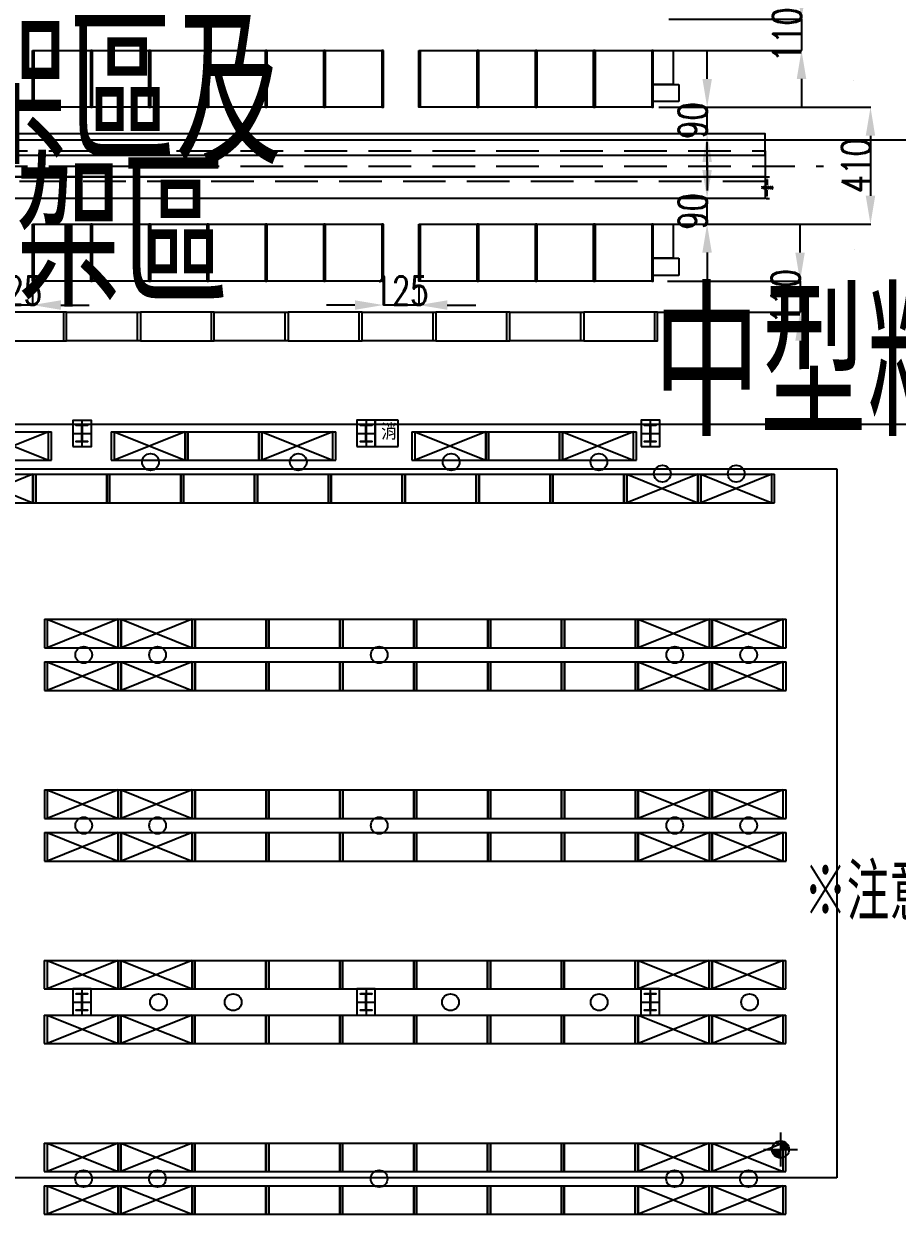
# Model space of a CAD drawing. Extents: x -40736 to 367926, y -65544 to 37405.
# Drawn here: x 355187 to 358260, y -38422 to -34235 of the extents above; entities that cross this region are included whole.
import ezdxf
from ezdxf.enums import TextEntityAlignment as Align

# ---------------------------------------------------------------- set-up
doc = ezdxf.new("R2010")
doc.units = 0
doc.header["$LTSCALE"] = 600
doc.header["$MEASUREMENT"] = 0
doc.linetypes.add('HIDDEN', pattern=[0.375, 0.25, -0.125])
doc.layers.get('0').update_dxf_attribs({"linetype": 'CONTINUOUS'})
doc.layers.get('DEFPOINTS').update_dxf_attribs({"linetype": 'CONTINUOUS'})
for name, color, linetype in [('0-PCS-B2', 7, 'CONTINUOUS'), ('1', 1, 'CONTINUOUS'), ('C6', 6, 'CONTINUOUS'), ('F5', 3, 'CONTINUOUS'), ('PC', 170, 'CONTINUOUS'), ('底圖', 253, 'CONTINUOUS'), ('消防箱', 121, 'CONTINUOUS'), ('重型货架', 5, 'CONTINUOUS')]:
    doc.layers.add(name, color=color, linetype=linetype)
doc.styles.add('asd', font='KAIU.TTF', dxfattribs={"width": 0.8})
doc.styles.get("Standard").update_dxf_attribs({"font": 'txt.shx', "width": 0.75, "bigfont": 'chineset.shx'})
doc.dimstyles.new('a', dxfattribs={"dimtxt": 100, "dimasz": 100, "dimexe": 1.25, "dimexo": 20, "dimtad": 1, "dimdec": 0, "dimdsep": 46, "dimtxsty": 'Standard', "dimcen": 2.5, "dimclrd": 3, "dimclre": 3, "dimclrt": 1, "dimadec": 0, "dimazin": 0, "dimtfac": 1, "dimtdec": 0, "dimtmove": 0, "dimatfit": 3, "dimfxl": 0, "dimarcsym": 0})
doc.dimstyles.get("Standard").update_dxf_attribs({"dimtxt": 0.18, "dimasz": 0.18, "dimexe": 0.18, "dimexo": 0.0625, "dimgap": 0.09, "dimtad": 0, "dimtih": 1, "dimtoh": 1, "dimdec": 4, "dimzin": 0, "dimdsep": 46, "dimtxsty": 'Standard', "dimcen": 0.09, "dimadec": 0, "dimazin": 0, "dimtfac": 1, "dimtdec": 4, "dimtofl": 0, "dimtmove": 0, "dimatfit": 3, "dimfxl": 0, "dimtolj": 1, "dimtzin": 0, "dimarcsym": 0})

# ---------------------------------------------------------------- blocks, each defined once
blk = doc.blocks.new('*X413')
at = {"layer": 'C6', "color": 0}
for p, q in [((11763.7, 29453.8), (11764.5, 29454.6)), ((11763.7, 29452.9), (11765.3, 29454.6)), ((11764.6, 29452.1), (11767.1, 29454.6)), ((11765.5, 29452.1), (11768, 29454.6)), ((11767.3, 29452.1), (11769.8, 29454.6)), ((11768.1, 29452.1), (11770.6, 29454.6)), ((11769.9, 29452.1), (11772.4, 29454.6)), ((11770.8, 29452.1), (11773.3, 29454.6)), ((11772.6, 29452.1), (11775.1, 29454.6)), ((11773.4, 29452.1), (11775.9, 29454.6)), ((11775.2, 29452.1), (11777.7, 29454.6)), ((11776.1, 29452.1), (11778.6, 29454.6)), ((11777.9, 29452.1), (11780.4, 29454.6)), ((11778.7, 29452.1), (11781.2, 29454.6)), ((11780.5, 29452.1), (11783, 29454.6)), ((11781.4, 29452.1), (11783.9, 29454.6)), ((11782.9, 29451.8), (11785.7, 29454.6)), ((11782.9, 29450.9), (11786.5, 29454.6)), ((11782.9, 29449.1), (11784.5, 29450.7)), ((11782.9, 29448.2), (11784.5, 29449.8)), ((11782.9, 29446.5), (11784.5, 29448.1)), ((11782.9, 29445.6), (11784.5, 29447.2)), ((11782.9, 29443.8), (11784.5, 29445.4)), ((11782.9, 29442.9), (11784.5, 29444.5)), ((11782.9, 29441.2), (11784.5, 29442.8)), ((11782.9, 29440.3), (11784.5, 29441.9)), ((11782.9, 29438.5), (11784.5, 29440.1)), ((11782.9, 29437.6), (11784.5, 29439.2)), ((11782.9, 29435.9), (11784.5, 29437.5)), ((11782.9, 29435), (11784.5, 29436.6)), ((11782.9, 29433.2), (11784.5, 29434.8)), ((11782.9, 29432.3), (11784.5, 29433.9)), ((11782.9, 29430.6), (11784.5, 29432.2)), ((11782.9, 29429.7), (11784.5, 29431.3)), ((11785.8, 29452.1), (11788.3, 29454.6)), ((11786.7, 29452.1), (11789.2, 29454.6)), ((11788.5, 29452.1), (11791, 29454.6)), ((11789.4, 29452.1), (11791.9, 29454.6)), ((11791.1, 29452.1), (11793.6, 29454.6)), ((11792, 29452.1), (11794.5, 29454.6)), ((11793.8, 29452.1), (11796.3, 29454.6)), ((11794.7, 29452.1), (11797.2, 29454.6)), ((11796.4, 29452.1), (11798.9, 29454.6)), ((11797.3, 29452.1), (11799.8, 29454.6)), ((11799.1, 29452.1), (11801.6, 29454.6)), ((11800, 29452.1), (11802.5, 29454.6)), ((11801.7, 29452.1), (11803.7, 29454)), ((11802.6, 29452.1), (11803.7, 29453.1)), ((11763.7, 29395.4), (11765.3, 29397.1)), ((11763.7, 29394.6), (11766.2, 29397.1)), ((11765.4, 29394.6), (11767.9, 29397.1)), ((11766.3, 29394.6), (11768.8, 29397.1)), ((11768.1, 29394.6), (11770.6, 29397.1)), ((11769, 29394.6), (11771.5, 29397.1)), ((11770.7, 29394.6), (11773.2, 29397.1)), ((11771.6, 29394.6), (11774.1, 29397.1)), ((11773.4, 29394.6), (11775.9, 29397.1)), ((11774.3, 29394.6), (11776.8, 29397.1)), ((11776, 29394.6), (11778.5, 29397.1)), ((11776.9, 29394.6), (11779.4, 29397.1)), ((11778.7, 29394.6), (11781.2, 29397.1)), ((11779.6, 29394.6), (11782.1, 29397.1)), ((11781.3, 29394.6), (11784.5, 29397.7)), ((11782.2, 29394.6), (11784.7, 29397.1)), ((11782.9, 29427.9), (11784.5, 29429.5)), ((11782.9, 29427), (11784.5, 29428.6)), ((11782.9, 29425.3), (11784.5, 29426.9)), ((11782.9, 29424.4), (11784.5, 29426)), ((11782.9, 29422.6), (11784.5, 29424.2)), ((11782.9, 29421.7), (11784.5, 29423.3)), ((11782.9, 29420), (11784.5, 29421.6)), ((11782.9, 29419.1), (11784.5, 29420.7)), ((11782.9, 29417.3), (11784.5, 29418.9)), ((11782.9, 29416.4), (11784.5, 29418)), ((11782.9, 29414.6), (11784.5, 29416.2)), ((11782.9, 29413.8), (11784.5, 29415.4)), ((11782.9, 29412), (11784.5, 29413.6)), ((11782.9, 29411.1), (11784.5, 29412.7)), ((11782.9, 29409.3), (11784.5, 29410.9)), ((11782.9, 29408.5), (11784.5, 29410.1)), ((11782.9, 29406.7), (11784.5, 29408.3)), ((11782.9, 29405.8), (11784.5, 29407.4)), ((11782.9, 29404), (11784.5, 29405.6)), ((11782.9, 29403.2), (11784.5, 29404.8)), ((11782.9, 29401.4), (11784.5, 29403)), ((11782.9, 29400.5), (11784.5, 29402.1)), ((11782.9, 29398.7), (11784.5, 29400.3)), ((11782.9, 29397.9), (11784.5, 29399.5)), ((11784, 29394.6), (11786.5, 29397.1)), ((11784.9, 29394.6), (11787.4, 29397.1)), ((11786.7, 29394.6), (11789.2, 29397.1)), ((11787.5, 29394.6), (11790, 29397.1)), ((11789.3, 29394.6), (11791.8, 29397.1)), ((11790.2, 29394.6), (11792.7, 29397.1)), ((11792, 29394.6), (11794.5, 29397.1)), ((11792.8, 29394.6), (11795.3, 29397.1)), ((11794.6, 29394.6), (11797.1, 29397.1)), ((11795.5, 29394.6), (11798, 29397.1)), ((11797.3, 29394.6), (11799.8, 29397.1)), ((11798.1, 29394.6), (11800.6, 29397.1)), ((11799.9, 29394.6), (11802.4, 29397.1)), ((11800.8, 29394.6), (11803.3, 29397.1)), ((11802.6, 29394.6), (11803.7, 29395.7)), ((11803.4, 29394.6), (11803.7, 29394.8))]:
    blk.add_line(p, q, dxfattribs=at)
blk = doc.blocks.new('*D603')
at = {"layer": '0-PCS-B2', "color": 0, "lineweight": -2}
for p, q in [((357799.4, -34774), (357811.6, -34774)), ((357802.6, -34783), (357802.6, -34803)), ((357802.6, -34841), (357802.6, -34821)), ((357799.4, -34850), (357811.6, -34850))]:
    blk.add_line(p, q, dxfattribs=at)
at = {"layer": '0-PCS-B2', "color": 0}
for points in [[(357801.1, -34783), (357804.1, -34783), (357802.6, -34774)], [(357801.1, -34841), (357804.1, -34841), (357802.6, -34850)]]:
    blk.add_solid(points, dxfattribs=at)
at = {"layer": 'DEFPOINTS', "color": 0}
for p in [(357796.2, -34774), (357802.6, -34774), (357796.2, -34850)]:
    blk.add_point(p, dxfattribs=at)
at = {"layer": '0-PCS-B2', "color": 0, "insert": (357802.6, -34812), "char_height": 9, "attachment_point": 5}
blk.add_mtext('\\A1;76.0000', dxfattribs=at)
blk = doc.blocks.new('A$C280033E6')
at = {"layer": '重型货架', "linetype": 'Continuous'}
for p, q in [((-1, 100), (269, 100)), ((-1, 100), (-1, 0)), ((9, 100), (9, 0)), ((259, 0), (259, 100)), ((269, 0), (269, 100)), ((-1, 0), (269, 0))]:
    blk.add_line(p, q, dxfattribs=at)
blk = doc.blocks.new('A$C40B60668')
at = {"layer": '消防箱'}
for p, q in [((0, 92), (0, 0)), ((80, 92), (0, 92)), ((80, 0), (80, 92)), ((80, 0), (80, 92)), ((0, 0), (80, 0))]:
    blk.add_line(p, q, dxfattribs=at)
at = {"layer": '消防箱', "insert": (20.9, 78.4), "char_height": 50, "attachment_point": 1, "style": 'asd'}
blk.add_mtext_dynamic_manual_height_columns('消', width=33.596, gutter_width=500, heights=[0], dxfattribs=at)
blk = doc.blocks.new('A$C09533466')
at = {"color": 4}
for points in [[(0, 200), (5, 200), (5, 0), (0, 0)], [(5, 200), (205, 200), (205, 0), (5, 0)], [(210, 200), (205, 200), (205, 0), (210, 0)]]:
    blk.add_lwpolyline(points, close=True, dxfattribs=at)
blk = doc.blocks.new('A$C54E22E5E')
for p, q in [((0, 900), (600, 900)), ((0, 0), (0, 900)), ((600, 900), (600, 0)), ((600, 0), (0, 0))]:
    blk.add_line(p, q)
blk = doc.blocks.new('A$C33745722')
for p, q in [((0, 700), (1200, 700)), ((0, 0), (0, 700)), ((1200, 700), (1200, 0)), ((1200, 0), (0, 0))]:
    blk.add_line(p, q)
blk = doc.blocks.new('*D640')
at = {"color": 3, "lineweight": -2}
for p, q in [((356452.1, -35160), (356452.1, -35225.8)), ((356577.1, -35160), (356577.1, -35225.8)), ((356352.1, -35224.6), (356252.1, -35224.6)), ((356577.1, -35224.6), (356452.1, -35224.6)), ((356677.1, -35224.6), (356777.1, -35224.6))]:
    blk.add_line(p, q, dxfattribs=at)
at = {"color": 3}
for points in [[(356352.1, -35207.9), (356352.1, -35241.2), (356452.1, -35224.6)], [(356677.1, -35207.9), (356677.1, -35241.2), (356577.1, -35224.6)]]:
    blk.add_solid(points, dxfattribs=at)
at = {"layer": 'DEFPOINTS', "color": 0}
for p in [(356452.1, -35140), (356577.1, -35140), (356452.1, -35224.6)]:
    blk.add_point(p, dxfattribs=at)
at = {"color": 1, "insert": (356514.6, -35174), "char_height": 100, "attachment_point": 5}
blk.add_mtext('125', dxfattribs=at)
blk = doc.blocks.new('*D641')
at = {"color": 3, "lineweight": -2}
for p, q in [((355092.1, -35160), (355092.1, -35225.8)), ((355217.1, -35160), (355217.1, -35225.8)), ((354992.1, -35224.6), (354892.1, -35224.6)), ((355217.1, -35224.6), (355092.1, -35224.6)), ((355317.1, -35224.6), (355417.1, -35224.6))]:
    blk.add_line(p, q, dxfattribs=at)
at = {"color": 3}
for points in [[(354992.1, -35207.9), (354992.1, -35241.2), (355092.1, -35224.6)], [(355317.1, -35207.9), (355317.1, -35241.2), (355217.1, -35224.6)]]:
    blk.add_solid(points, dxfattribs=at)
at = {"layer": 'DEFPOINTS', "color": 0}
for p in [(355092.1, -35140), (355217.1, -35140), (355092.1, -35224.6)]:
    blk.add_point(p, dxfattribs=at)
at = {"color": 1, "insert": (355154.6, -35174), "char_height": 100, "attachment_point": 5}
blk.add_mtext('125', dxfattribs=at)
blk = doc.blocks.new('*D644')
at = {"color": 3, "lineweight": -2}
for p, q in [((357923.6, -34119.1), (357923.6, -34019.1)), ((357457.1, -34219.1), (357924.9, -34219.1)), ((357923.6, -34219.1), (357923.6, -34329.1)), ((357422.1, -34329.1), (357924.9, -34329.1)), ((357923.6, -34429.1), (357923.6, -34529.1))]:
    blk.add_line(p, q, dxfattribs=at)
at = {"color": 3}
for points in [[(357907, -34119.1), (357940.3, -34119.1), (357923.6, -34219.1)], [(357907, -34429.1), (357940.3, -34429.1), (357923.6, -34329.1)]]:
    blk.add_solid(points, dxfattribs=at)
at = {"layer": 'DEFPOINTS', "color": 0}
for p in [(357437.1, -34219.1), (357402.1, -34329.1), (357923.6, -34329.1)]:
    blk.add_point(p, dxfattribs=at)
at = {"color": 1, "insert": (357873, -34274.1), "char_height": 100, "attachment_point": 5, "rotation": 90}
blk.add_mtext('110', dxfattribs=at)
blk = doc.blocks.new('*D645')
at = {"color": 3, "lineweight": -2}
for p, q in [((357591.7, -34429.1), (357591.7, -34329.1)), ((357422.1, -34529.1), (357592.9, -34529.1)), ((357591.7, -34622), (357591.7, -34529.1)), ((357571.7, -34622), (357590.4, -34622)), ((357591.7, -34722), (357591.7, -34822))]:
    blk.add_line(p, q, dxfattribs=at)
at = {"color": 3}
for points in [[(357575, -34429.1), (357608.3, -34429.1), (357591.7, -34529.1)], [(357575, -34722), (357608.3, -34722), (357591.7, -34622)]]:
    blk.add_solid(points, dxfattribs=at)
at = {"layer": 'DEFPOINTS', "color": 0}
for p in [(357402.1, -34529.1), (357591.7, -34529.1), (357591.7, -34622)]:
    blk.add_point(p, dxfattribs=at)
at = {"color": 1, "insert": (357541, -34575.6), "char_height": 100, "attachment_point": 5, "rotation": 90}
blk.add_mtext('90', dxfattribs=at)
blk = doc.blocks.new('*D646')
at = {"color": 3, "lineweight": -2}
for p, q in [((357918.6, -35040), (357918.6, -34940)), ((357452, -35140), (357919.9, -35140)), ((357918.6, -35140), (357918.6, -35250)), ((357417.1, -35250), (357919.9, -35250)), ((357918.6, -35350), (357918.6, -35450))]:
    blk.add_line(p, q, dxfattribs=at)
at = {"color": 3}
for points in [[(357901.9, -35040), (357935.3, -35040), (357918.6, -35140)], [(357901.9, -35350), (357935.3, -35350), (357918.6, -35250)]]:
    blk.add_solid(points, dxfattribs=at)
at = {"layer": 'DEFPOINTS', "color": 0}
for p in [(357432, -35140), (357397.1, -35250), (357918.6, -35250)]:
    blk.add_point(p, dxfattribs=at)
at = {"color": 1, "insert": (357868, -35195), "char_height": 100, "attachment_point": 5, "rotation": 90}
blk.add_mtext('110', dxfattribs=at)
blk = doc.blocks.new('*D647')
at = {"color": 3, "lineweight": -2}
for p, q in [((357591.4, -34750), (357591.4, -34650)), ((357571.4, -34850), (357590.2, -34850)), ((357591.4, -34940), (357591.4, -34850)), ((357422.1, -34940), (357592.7, -34940)), ((357591.4, -35040), (357591.4, -35140))]:
    blk.add_line(p, q, dxfattribs=at)
at = {"color": 3}
for points in [[(357574.7, -34750), (357608.1, -34750), (357591.4, -34850)], [(357574.7, -35040), (357608.1, -35040), (357591.4, -34940)]]:
    blk.add_solid(points, dxfattribs=at)
at = {"layer": 'DEFPOINTS', "color": 0}
for p in [(357591.4, -34850), (357591.4, -34850), (357402.1, -34940)]:
    blk.add_point(p, dxfattribs=at)
at = {"color": 1, "insert": (357540.8, -34895), "char_height": 100, "attachment_point": 5, "rotation": 90}
blk.add_mtext('90', dxfattribs=at)
blk = doc.blocks.new('*D660')
at = {"color": 3, "lineweight": -2}
for p, q in [((357422.1, -34529.1), (358167.6, -34529.1)), ((358166.4, -34629.1), (358166.4, -34840)), ((357422.1, -34940), (358167.6, -34940))]:
    blk.add_line(p, q, dxfattribs=at)
at = {"color": 3}
for points in [[(358149.7, -34629.1), (358183, -34629.1), (358166.4, -34529.1)], [(358149.7, -34840), (358183, -34840), (358166.4, -34940)]]:
    blk.add_solid(points, dxfattribs=at)
at = {"layer": 'DEFPOINTS', "color": 0}
for p in [(357402.1, -34529.1), (357402.1, -34940), (358166.4, -34940)]:
    blk.add_point(p, dxfattribs=at)
at = {"color": 1, "insert": (358115.7, -34734.6), "char_height": 100, "attachment_point": 5, "rotation": 90}
blk.add_mtext('410', dxfattribs=at)

msp = doc.modelspace()

# ---------------------------------------------------------------- linework, layer by layer
at = {"linetype": 'Continuous'}
for p, q in [((355391.28957, -35629.79681), (355391.28957, -35721.79681)), ((356391.28957, -35629.79681), (356391.28957, -35721.79681)), ((357391.28957, -35629.79681), (357391.28957, -35721.79681)), ((355358.78957, -35675.79681), (355423.78957, -35675.79681)), ((356358.78957, -35675.79681), (356423.78957, -35675.79681)), ((357358.78957, -35675.79681), (357424.58957, -35675.79681)), ((355391.28957, -37629.79681), (355391.28957, -37721.79681)), ((356391.28957, -37629.79681), (356391.28957, -37721.79681)), ((357391.28957, -37629.79681), (357391.28957, -37721.79681)), ((355358.78957, -37675.79681), (355423.78957, -37675.79681)), ((356358.78957, -37675.79681), (356423.78957, -37675.79681)), ((357358.78957, -37675.79681), (357423.78957, -37675.79681))]:
    msp.add_line(p, q, dxfattribs=at)
for p, q in [((355023.65308, -35670.04694), (355273.65308, -35770.04694)), ((355273.65308, -35670.04694), (355023.65308, -35770.04694)), ((355504.45308, -35670.04694), (355754.45308, -35770.04694)), ((355754.45308, -35670.04694), (355504.45308, -35770.04694)), ((356024.45308, -35670.04694), (356274.45308, -35770.04694)), ((356274.45308, -35670.04694), (356024.45308, -35770.04694)), ((356562.4116, -35670.04694), (356812.4116, -35770.04694)), ((356812.4116, -35670.04694), (356562.4116, -35770.04694)), ((357082.4116, -35670.04694), (357332.4116, -35770.04694)), ((357332.4116, -35670.04694), (357082.4116, -35770.04694)), ((354968.78957, -35819.79677), (355218.78957, -35919.79677)), ((355218.78957, -35819.79677), (354968.78957, -35919.79677)), ((357308.78957, -35819.79677), (357558.78957, -35919.79677)), ((357558.78957, -35819.79677), (357308.78957, -35919.79677)), ((357568.78957, -35819.79677), (357818.78957, -35919.79677)), ((357818.78957, -35819.79677), (357568.78957, -35919.79677)), ((355269.31446, -36329.79681), (355519.31446, -36429.79681)), ((355519.31446, -36329.79681), (355269.31446, -36429.79681)), ((355529.31446, -36329.79681), (355779.31446, -36429.79681)), ((355779.31446, -36329.79681), (355529.31446, -36429.79681)), ((357349.31446, -36329.79681), (357599.31446, -36429.79681)), ((357599.31446, -36329.79681), (357349.31446, -36429.79681)), ((357609.31446, -36329.79681), (357859.31446, -36429.79681)), ((357859.31446, -36329.79681), (357609.31446, -36429.79681)), ((355269.31446, -36479.79681), (355519.31446, -36579.79681)), ((355519.31446, -36479.79681), (355269.31446, -36579.79681)), ((355529.31446, -36479.79681), (355779.31446, -36579.79681)), ((355779.31446, -36479.79681), (355529.31446, -36579.79681)), ((357349.31446, -36479.79681), (357599.31446, -36579.79681)), ((357599.31446, -36479.79681), (357349.31446, -36579.79681)), ((357609.31446, -36479.79681), (357859.31446, -36579.79681)), ((357859.31446, -36479.79681), (357609.31446, -36579.79681)), ((355269.31446, -36929.79681), (355519.31446, -37029.79681)), ((355519.31446, -36929.79681), (355269.31446, -37029.79681)), ((355529.31446, -36929.79681), (355779.31446, -37029.79681)), ((355779.31446, -36929.79681), (355529.31446, -37029.79681)), ((357349.31446, -36929.79681), (357599.31446, -37029.79681)), ((357599.31446, -36929.79681), (357349.31446, -37029.79681)), ((357609.31446, -36929.79681), (357859.31446, -37029.79681)), ((357859.31446, -36929.79681), (357609.31446, -37029.79681)), ((355269.31446, -37079.79681), (355519.31446, -37179.79681)), ((355519.31446, -37079.79681), (355269.31446, -37179.79681)), ((355529.31446, -37079.79681), (355779.31446, -37179.79681)), ((355779.31446, -37079.79681), (355529.31446, -37179.79681)), ((357349.31446, -37079.79681), (357599.31446, -37179.79681)), ((357599.31446, -37079.79681), (357349.31446, -37179.79681)), ((357609.31446, -37079.79681), (357859.31446, -37179.79681)), ((357859.31446, -37079.79681), (357609.31446, -37179.79681)), ((355268.78957, -37529.79681), (355518.78957, -37629.79681)), ((355518.78957, -37529.79681), (355268.78957, -37629.79681)), ((355528.78957, -37529.79681), (355778.78957, -37629.79681)), ((355778.78957, -37529.79681), (355528.78957, -37629.79681)), ((357348.78957, -37529.79681), (357598.78957, -37629.79681)), ((357598.78957, -37529.79681), (357348.78957, -37629.79681)), ((357608.78957, -37529.79681), (357858.78957, -37629.79681)), ((357858.78957, -37529.79681), (357608.78957, -37629.79681)), ((355268.78957, -37721.79681), (355518.78957, -37821.79681)), ((355518.78957, -37721.79681), (355268.78957, -37821.79681)), ((355528.78957, -37721.79681), (355778.78957, -37821.79681)), ((355778.78957, -37721.79681), (355528.78957, -37821.79681)), ((357348.78957, -37721.79681), (357598.78957, -37821.79681)), ((357598.78957, -37721.79681), (357348.78957, -37821.79681)), ((357608.78957, -37721.79681), (357858.78957, -37821.79681)), ((357858.78957, -37721.79681), (357608.78957, -37821.79681)), ((355268.78957, -38171.79681), (355518.78957, -38271.79681)), ((355518.78957, -38171.79681), (355268.78957, -38271.79681)), ((355528.78957, -38171.79681), (355778.78957, -38271.79681)), ((355778.78957, -38171.79681), (355528.78957, -38271.79681)), ((357348.78957, -38171.79681), (357598.78957, -38271.79681)), ((357598.78957, -38171.79681), (357348.78957, -38271.79681)), ((357608.78957, -38171.79681), (357858.78957, -38271.79681)), ((357858.78957, -38171.79681), (357608.78957, -38271.79681)), ((355268.78957, -38321.79681), (355518.78957, -38421.79681)), ((355518.78957, -38321.79681), (355268.78957, -38421.79681)), ((355528.78957, -38321.79681), (355778.78957, -38421.79681)), ((355778.78957, -38321.79681), (355528.78957, -38421.79681)), ((357348.78957, -38321.79681), (357598.78957, -38421.79681)), ((357598.78957, -38321.79681), (357348.78957, -38421.79681)), ((357608.78957, -38321.79681), (357858.78957, -38421.79681)), ((357858.78957, -38321.79681), (357608.78957, -38421.79681))]:
    msp.add_line(p, q)
for points in [[(355359.58957, -35722.16622), (355424.58957, -35722.16622), (355424.58957, -35630.16622), (355359.58957, -35630.16622)], [(356358.78957, -35721.79681), (356423.78957, -35721.79681), (356423.78957, -35629.79681), (356358.78957, -35629.79681)], [(357359.58957, -35721.79681), (357424.58957, -35721.79681), (357424.58957, -35629.79681), (357359.58957, -35629.79681)], [(355358.78957, -37721.79681), (355423.78957, -37721.79681), (355423.78957, -37629.79681), (355358.78957, -37629.79681)], [(356358.78957, -37721.79681), (356423.78957, -37721.79681), (356423.78957, -37629.79681), (356358.78957, -37629.79681)], [(357358.78957, -37721.79681), (357423.78957, -37721.79681), (357423.78957, -37629.79681), (357358.78957, -37629.79681)]]:
    msp.add_lwpolyline(points, close=True)
for points in [[(355371.28957, -35645.79681), (355411.28957, -35645.79681), (355411.28957, -35648.29681), (355392.08957, -35648.29681), (355392.08957, -35703.29681), (355411.28957, -35703.29681), (355411.28957, -35705.79681), (355371.28957, -35705.79681), (355371.28957, -35703.29681), (355390.48957, -35703.29681), (355390.48957, -35648.29681), (355371.28957, -35648.29681), (355371.28957, -35645.79681)], [(356371.28957, -35645.79681), (356411.28957, -35645.79681), (356411.28957, -35648.29681), (356392.08957, -35648.29681), (356392.08957, -35703.29681), (356411.28957, -35703.29681), (356411.28957, -35705.79681), (356371.28957, -35705.79681), (356371.28957, -35703.29681), (356390.48957, -35703.29681), (356390.48957, -35648.29681), (356371.28957, -35648.29681), (356371.28957, -35645.79681)], [(357371.28957, -35645.79681), (357411.28957, -35645.79681), (357411.28957, -35648.29681), (357392.08957, -35648.29681), (357392.08957, -35703.29681), (357411.28957, -35703.29681), (357411.28957, -35705.79681), (357371.28957, -35705.79681), (357371.28957, -35703.29681), (357390.48957, -35703.29681), (357390.48957, -35648.29681), (357371.28957, -35648.29681), (357371.28957, -35645.79681)], [(355371.28957, -37645.79681), (355411.28957, -37645.79681), (355411.28957, -37648.29681), (355392.08957, -37648.29681), (355392.08957, -37703.29681), (355411.28957, -37703.29681), (355411.28957, -37705.79681), (355371.28957, -37705.79681), (355371.28957, -37703.29681), (355390.48957, -37703.29681), (355390.48957, -37648.29681), (355371.28957, -37648.29681), (355371.28957, -37645.79681)], [(356371.28957, -37645.79681), (356411.28957, -37645.79681), (356411.28957, -37648.29681), (356392.08957, -37648.29681), (356392.08957, -37703.29681), (356411.28957, -37703.29681), (356411.28957, -37705.79681), (356371.28957, -37705.79681), (356371.28957, -37703.29681), (356390.48957, -37703.29681), (356390.48957, -37648.29681), (356371.28957, -37648.29681), (356371.28957, -37645.79681)], [(357371.28957, -37645.79681), (357411.28957, -37645.79681), (357411.28957, -37648.29681), (357392.08957, -37648.29681), (357392.08957, -37703.29681), (357411.28957, -37703.29681), (357411.28957, -37705.79681), (357371.28957, -37705.79681), (357371.28957, -37703.29681), (357390.48957, -37703.29681), (357390.48957, -37648.29681), (357371.28957, -37648.29681), (357371.28957, -37645.79681)]]:
    msp.add_lwpolyline(points)
for centre in [(355632.73144, -35776.34953), (356152.73144, -35776.34953), (356690.68997, -35776.34953), (357210.68997, -35776.34953), (357434.01253, -35817.46553), (357694.01253, -35817.46553), (355397.59283, -36454.91536), (355657.59283, -36454.91536), (356437.59283, -36454.91536), (357477.59283, -36454.91536), (357737.59283, -36454.91536), (355397.59283, -37054.91536), (355657.59283, -37054.91536), (356437.59283, -37054.91536), (357477.59283, -37054.91536), (357737.59283, -37054.91536), (355660.90234, -37676.39341), (355923.63971, -37676.39341), (356688.29833, -37676.39341), (357211.52281, -37676.39341), (357740.90234, -37676.39341), (355397.06794, -38296.91536), (355657.06794, -38296.91536), (356437.06794, -38296.91536), (357477.06794, -38296.91536), (357737.06794, -38296.91536)]:
    msp.add_circle(centre, 29.47939)
at = {"layer": '0-PCS-B2'}
for p, q in [((358107.2798, -34435.54809), (358107.2798, -34435.54809)), ((358109.6798, -35029.74809), (358109.6798, -35029.74809))]:
    msp.add_line(p, q, dxfattribs=at)
at = {"layer": '0-PCS-B2', "color": 6, "linetype": 'HIDDEN'}
msp.add_line((352349.6798, -34736.04695), (358001.28957, -34736.04695), dxfattribs=at)
at = {"layer": '0-PCS-B2', "color": 3}
for points in [[(352497.1484, -34621.9776), (352497.1484, -34698.00747), (357796.22956, -34698.00747), (357796.22956, -34622.00747)], [(352651.4004, -34698.04602), (357796.22956, -34697.96617), (357796.22956, -34774.04788), (352651.4004, -34774.04788)], [(357796.22956, -34774.04788), (357796.22956, -34850.04788), (352497.1484, -34850.04788), (352497.1484, -34774.04788)]]:
    msp.add_lwpolyline(points, close=True, dxfattribs=at)
at = {"layer": '0-PCS-B2', "color": 6, "linetype": 'HIDDEN'}
msp.add_lwpolyline([(352349.6798, -34789.79688), (352349.6798, -34682.29702), (357796.22956, -34682.29702), (357796.22956, -34789.79688)], close=True, dxfattribs=at)
at = {"layer": '1'}
for p, q in [((355327.10275, -35350.04694), (355327.10275, -35250.04694)), ((355587.10275, -35350.04694), (355587.10275, -35250.04694)), ((355847.10275, -35350.04694), (355847.10275, -35250.04694)), ((356107.10275, -35350.04694), (356107.10275, -35250.04694)), ((356367.10275, -35350.04694), (356367.10275, -35250.04694)), ((356627.10275, -35350.04694), (356627.10275, -35250.04694)), ((356887.10275, -35350.04694), (356887.10275, -35250.04694)), ((357147.10275, -35350.04694), (357147.10275, -35250.04694)), ((357407.10275, -35350.04694), (357407.10275, -35250.04694)), ((352112.22497, -35800.28385), (358047.65814, -35800.28385)), ((358047.65814, -35800.28385), (358047.65814, -38293.50538)), ((358047.65814, -38293.50538), (348905.92701, -38293.50538))]:
    msp.add_line(p, q, dxfattribs=at)
for points in [[(355077.10275, -35250.04694), (355077.10275, -35350.04694), (355337.10275, -35350.04694), (355337.10275, -35250.04694)], [(355597.10275, -35250.04694), (355597.10275, -35350.04694), (355337.10275, -35350.04694), (355337.10275, -35250.04694)], [(355597.10275, -35250.04694), (355597.10275, -35350.04694), (355857.10275, -35350.04694), (355857.10275, -35250.04694)], [(356117.10275, -35250.04694), (356117.10275, -35350.04694), (355857.10275, -35350.04694), (355857.10275, -35250.04694)], [(356117.10275, -35250.04694), (356117.10275, -35350.04694), (356377.10275, -35350.04694), (356377.10275, -35250.04694)], [(356637.10275, -35250.04694), (356637.10275, -35350.04694), (356377.10275, -35350.04694), (356377.10275, -35250.04694)], [(356637.10275, -35250.04694), (356637.10275, -35350.04694), (356897.10275, -35350.04694), (356897.10275, -35250.04694)], [(357157.10275, -35250.04694), (357157.10275, -35350.04694), (356897.10275, -35350.04694), (356897.10275, -35250.04694)], [(357157.10275, -35250.04694), (357157.10275, -35350.04694), (357417.10275, -35350.04694), (357417.10275, -35250.04694)]]:
    msp.add_lwpolyline(points, close=True, dxfattribs=at)
at = {"layer": '底圖', "color": 253}
for p, q in [((335391.29017, -34643.31885), (360391.29137, -34643.31885)), ((335391.29017, -35643.31885), (360391.29137, -35643.31885)), ((357850.13864, -38134.12054), (357850.13864, -38254.12054)), ((357854.13864, -38190.12054), (357854.13864, -38168.43007)), ((357858.13864, -38186.12054), (357858.13864, -38173.62664)), ((357790.13864, -38194.12054), (357910.13864, -38194.12054)), ((357846.13864, -38198.12054), (357824.44817, -38198.12054)), ((357842.13864, -38202.12054), (357829.64474, -38202.12054)), ((357842.13864, -38214.61444), (357842.13864, -38202.12054)), ((357846.13864, -38219.81101), (357846.13864, -38198.12054)), ((357875.82911, -38190.12054), (357854.13864, -38190.12054)), ((357870.63254, -38186.12054), (357858.13864, -38186.12054))]:
    msp.add_line(p, q, dxfattribs=at)
for points in [[(357836.72223, -38206.12054), (357838.13864, -38206.12054), (357838.13864, -38207.53695)], [(357863.55505, -38182.12054), (357862.13864, -38182.12054), (357862.13864, -38180.70413)]]:
    msp.add_lwpolyline(points, dxfattribs=at)
msp.add_circle((357850.13864, -38194.12054), 30, dxfattribs=at)
for radius, start, end in [(26, 8.849883, 81.15012), (22, 21.323687, 68.676316), (26, 188.849881, 261.150125), (22, 201.323692, 248.676314), (18, 221.810311, 228.189681), (18, 41.810317, 48.189686)]:
    msp.add_arc((357850.13864, -38194.12054), radius, start, end, dxfattribs=at)

# ---------------------------------------------------------------- block references
for name, p in [('A$C09533466', (355217.1484, -34529.11165)), ('A$C09533466', (355422.1484, -34529.11165)), ('A$C09533466', (355627.1484, -34529.11165)), ('A$C09533466', (355832.1484, -34529.11165)), ('A$C09533466', (356037.1484, -34529.11165)), ('A$C09533466', (356242.1484, -34529.11165)), ('A$C09533466', (356577.1484, -34529.11165)), ('A$C09533466', (356782.1484, -34529.11165)), ('A$C09533466', (356987.1484, -34529.11165)), ('A$C09533466', (357192.1484, -34529.11165)), ('A$C09533466', (355217.1484, -35140.04767)), ('A$C09533466', (355422.1484, -35140.04767)), ('A$C09533466', (355627.1484, -35140.04767)), ('A$C09533466', (355832.1484, -35140.04767)), ('A$C09533466', (356037.1484, -35140.04767)), ('A$C09533466', (356242.1484, -35140.04767)), ('A$C09533466', (356577.1484, -35140.04767)), ('A$C09533466', (356782.1484, -35140.04767)), ('A$C09533466', (356987.1484, -35140.04767)), ('A$C09533466', (357192.1484, -35140.04767)), ('*X413', (343607.62617, -65100.37028)), ('*X413', (344607.62617, -65100.37028)), ('*X413', (345607.62617, -65100.37028)), ('*X413', (343607.62617, -67100.37028)), ('*X413', (344607.62617, -67100.37028)), ('*X413', (345607.62617, -67100.37028))]:
    msp.add_blockref(name, p)
at = {"layer": 'F5', "color": 0, "linetype": 'Continuous'}
for p in [(355014.65236, -35770.04712), (355495.45236, -35770.04712), (355755.45236, -35770.04712), (356015.45236, -35770.04712), (356553.41088, -35770.04712), (356813.41088, -35770.04712), (357073.41088, -35770.04712), (354959.78886, -35919.79694), (355219.78886, -35919.79694), (355479.78886, -35919.79694), (355739.78886, -35919.79694), (355999.78886, -35919.79694), (356259.78886, -35919.79694), (356519.78886, -35919.79694), (356779.78886, -35919.79694), (357039.78886, -35919.79694), (357299.78886, -35919.79694), (357559.78886, -35919.79694), (355259.78886, -37629.79699), (355519.78886, -37629.79699), (355779.78886, -37629.79699), (356039.78886, -37629.79699), (356299.78886, -37629.79699), (356559.78886, -37629.79699), (356819.78886, -37629.79699), (357079.78886, -37629.79699), (357339.78886, -37629.79699), (357599.78886, -37629.79699), (355259.78886, -37821.79699), (355519.78886, -37821.79699), (355779.78886, -37821.79699), (356039.78886, -37821.79699), (356299.78886, -37821.79699), (356559.78886, -37821.79699), (356819.78886, -37821.79699), (357079.78886, -37821.79699), (357339.78886, -37821.79699), (357599.78886, -37821.79699)]:
    msp.add_blockref('A$C280033E6', p, dxfattribs=at)
at = {"layer": 'PC', "xscale": 0.1000000000003638, "yscale": 0.1000000000003638, "zscale": 0.1, "rotation": 90}
for name, p in [('A$C33745722', (357472.14836, -34449.11185)), ('A$C54E22E5E', (357492.1484, -34509.11186)), ('A$C33745722', (357472.14836, -35060.04787)), ('A$C54E22E5E', (357492.1484, -35120.04788))]:
    msp.add_blockref(name, p, dxfattribs=at)
at = {"layer": '消防箱', "color": 111}
msp.add_blockref('A$C40B60668', (356423.78952, -35721.79702), dxfattribs=at)
at = {"layer": '重型货架', "color": 0, "linetype": 'Continuous'}
for p in [(355260.31375, -36429.79699), (355520.31375, -36429.79699), (355780.31375, -36429.79699), (356040.31375, -36429.79699), (356300.31375, -36429.79699), (356560.31375, -36429.79699), (356820.31375, -36429.79699), (357080.31375, -36429.79699), (357340.31375, -36429.79699), (357600.31375, -36429.79699), (355260.31375, -36579.79699), (355520.31375, -36579.79699), (355780.31375, -36579.79699), (356040.31375, -36579.79699), (356300.31375, -36579.79699), (356560.31375, -36579.79699), (356820.31375, -36579.79699), (357080.31375, -36579.79699), (357340.31375, -36579.79699), (357600.31375, -36579.79699), (355260.31375, -37029.79699), (355520.31375, -37029.79699), (355780.31375, -37029.79699), (356040.31375, -37029.79699), (356300.31375, -37029.79699), (356560.31375, -37029.79699), (356820.31375, -37029.79699), (357080.31375, -37029.79699), (357340.31375, -37029.79699), (357600.31375, -37029.79699), (355260.31375, -37179.79699), (355520.31375, -37179.79699), (355780.31375, -37179.79699), (356040.31375, -37179.79699), (356300.31375, -37179.79699), (356560.31375, -37179.79699), (356820.31375, -37179.79699), (357080.31375, -37179.79699), (357340.31375, -37179.79699), (357600.31375, -37179.79699), (355259.78886, -38271.79699), (355519.78886, -38271.79699), (355779.78886, -38271.79699), (356039.78886, -38271.79699), (356299.78886, -38271.79699), (356559.78886, -38271.79699), (356819.78886, -38271.79699), (357079.78886, -38271.79699), (357339.78886, -38271.79699), (357599.78886, -38271.79699), (355259.78886, -38421.79699), (355519.78886, -38421.79699), (355779.78886, -38421.79699), (356039.78886, -38421.79699), (356299.78886, -38421.79699), (356559.78886, -38421.79699), (356819.78886, -38421.79699), (357079.78886, -38421.79699), (357339.78886, -38421.79699), (357599.78886, -38421.79699)]:
    msp.add_blockref('A$C280033E6', p, dxfattribs=at)

# ---------------------------------------------------------------- texts
at = {"color": 0, "width": 0.75}
for s, p in [('流利架區及', (355157.2827, -34728.45505)), ('重型架區', (355157.2827, -35229.06332)), ('中型料架區(斜板式)', (359128.09016, -35685.18609))]:
    msp.add_text(s, height=500, dxfattribs=at).set_placement(p, align=Align.CENTER)
at = {"color": 1, "insert": (357932.84745, -37188.95265), "char_height": 200, "attachment_point": 1}
msp.add_mtext('※注意：紅色範圍231座橫樑6層', dxfattribs=at)

# ---------------------------------------------------------------- dimensions: what is measured, and where the dimension line sits
for base, p1, p2, picture, middle in [((357923.64906, -34329.11186), (357437.08156, -34219.11186), (357402.1484, -34329.11186), '*D644', (357923.64906, -34274.11186)), ((357591.41306, -34850.04788), (357402.1484, -34940.04788), (357591.41306, -34850.04788), '*D647', (357591.41306, -34895.04788)), ((357918.60341, -35250.04694), (357432.03591, -35140.04694), (357397.10275, -35250.04694), '*D646', (357918.60341, -35195.04694))]:
    dim = msp.add_linear_dim(base=base, p1=p1, p2=p2, angle=90, dimstyle='a')
    dim.commit()
    dim.dimension.update_dxf_attribs({"geometry": picture, "text_midpoint": middle, "dimtype": 160})
dim = msp.add_linear_dim(base=(357591.66516, -34529.11186), p1=(357591.66516, -34622.00747), p2=(357402.1484, -34529.11186), angle=90, text='90', dimstyle='a')
dim.commit()
dim.dimension.update_dxf_attribs({"geometry": '*D645', "text_midpoint": (357591.66516, -34575.55966), "dimtype": 160})
dim = msp.add_linear_dim(base=(358166.35737, -34940.04788), p1=(357402.1484, -34529.11186), p2=(357402.1484, -34940.04788), angle=90, text='410', dimstyle='a')
dim.commit()
dim.dimension.update_dxf_attribs({"geometry": '*D660', "text_midpoint": (358115.73237, -34734.57987)})
for base, p1, p2, picture, middle in [((355092.1484, -35224.57798), (355217.1484, -35140.04788), (355092.1484, -35140.04788), '*D641', (355154.6484, -35224.57798)), ((356452.1484, -35224.57798), (356577.1484, -35140.04788), (356452.1484, -35140.04788), '*D640', (356514.6484, -35224.57798))]:
    dim = msp.add_linear_dim(base=base, p1=p1, p2=p2, dimstyle='a')
    dim.commit()
    dim.dimension.update_dxf_attribs({"geometry": picture, "text_midpoint": middle, "dimtype": 160})
at = {"layer": '0-PCS-B2'}
dim = msp.add_linear_dim(base=(357802.5798, -34774.04694), p1=(357796.22956, -34850.04694), p2=(357796.22956, -34774.04694), angle=90, dimstyle='Standard', override={"dimscale": 50}, dxfattribs=at)
dim.commit()
dim.dimension.update_dxf_attribs({"geometry": '*D603', "text_midpoint": (357802.5798, -34812.04694)})

doc.saveas('drawing.dxf')
